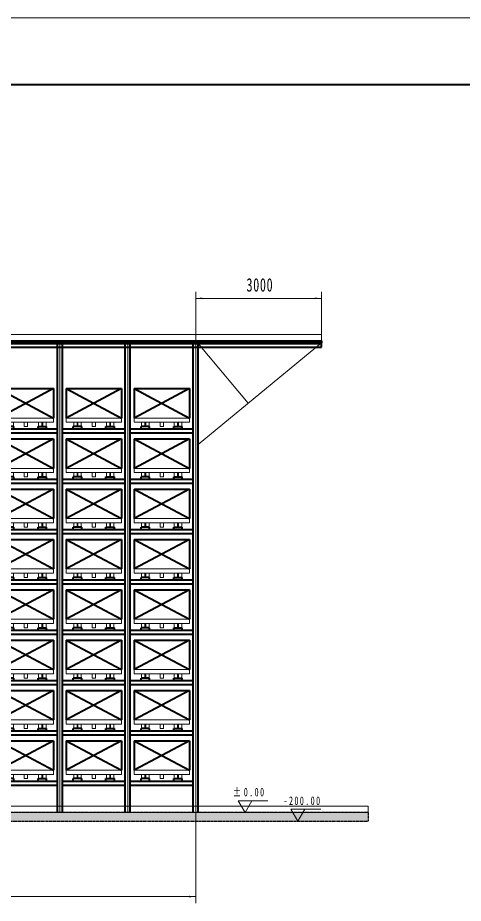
# Model space of a CAD drawing. Header units: millimetres. Extents: x -67280 to 67280, y -47520 to 47520.
# Drawn here: x 11785 to 22418, y 26402 to 47520 of the extents above; entities that cross this region are included whole.
import ezdxf
from ezdxf.enums import TextEntityAlignment as Align

# ---------------------------------------------------------------- set-up
doc = ezdxf.new("R2010")
doc.units = ezdxf.units.MM
doc.linetypes.add('双点画线', pattern=[22, 12, -2, 2, -2, 2, -2])
doc.linetypes.add('点画线', pattern=[18, 12, -2, 2, -2])
doc.layers.get('0').update_dxf_attribs({"lineweight": 35})
for name, color, linetype, lineweight in [('7', 30, '双点画线', 18), ('ACADCAXA细实线层', 3, 'Continuous', 18), ('ACAD细实线', 2, 'Continuous', 18), ('EB0', 7, 'Continuous', 35), ('中心线层', 1, '点画线', 18), ('剖面线层', 6, 'Continuous', 18), ('尺寸线层', 4, 'Continuous', 18), ('标注层AM_5', 3, 'Continuous', 25), ('粗实线层', 7, 'Continuous', 35), ('粗实线层AM_0', 7, 'Continuous', 50), ('细实线层', 3, 'Continuous', 18)]:
    doc.layers.add(name, color=color, linetype=linetype, lineweight=lineweight)
doc.styles.add('UserTxtStyle9', font='', dxfattribs={"width": 0.66})
doc.styles.add('标准', font='', dxfattribs={"width": 0.667})
doc.styles.get('UserTxtStyle9').set_extended_font_data('宋体')
doc.styles.get('标准').set_extended_font_data('宋体')
doc.dimstyles.new('标准', dxfattribs={"dimscale": 160, "dimtxt": 2, "dimasz": 1, "dimexe": 1, "dimexo": 0, "dimgap": 1, "dimtad": 1, "dimdec": 1, "dimdsep": 46, "dimtxsty": '标准', "dimblk": '_CAXARROW', "dimcen": 0, "dimdle": 2, "dimaunit": 1, "dimadec": 0, "dimazin": 2, "dimtfac": 0.707107, "dimtdec": 3, "dimtmove": 0, "dimatfit": 3, "dimfxl": 0, "dimfrac": 2, "dimtolj": 1, "dimarcsym": 0})

# ---------------------------------------------------------------- blocks, each defined once
blk = doc.blocks.new('*X2')
at = {"layer": '剖面线层', "linetype": 'Continuous', "lineweight": 18}
h = blk.add_hatch(dxfattribs=at)
h.set_pattern_fill('AR-CONC', color=256, style=0)
h.set_pattern_definition([(50, (0, 0), (182.18467, -15.9391), [19.05, -209.55]), (355, (0, 0), (-35.2428, 191.05664), [15.24, -167.64]), (100.451, (15.18, -1.33), (146.9425, 175.1167), [16.19, -178.09]), (46.1842, (0, 50.8), (271.07904, -42.0423), [28.575, -314.325]), (96.6356, (22.6, 47.3), (237.4042, 247.4256), [24.285, -267.135]), (351.184, (0, 50.8), (237.4046, 247.4251), [22.86, -251.46]), (21, (25.4, 38.1), (151.61488, -102.26552), [19.05, -209.55]), (326, (25.4, 38.1), (61.80203, 184.18797), [15.24, -167.64]), (71.4514, (38.03, 29.58), (213.4165, 81.92286), [16.19, -178.09]), (37.5, (0, 0), (3.088603, 84.55504), [0, -165.608, 0, -170.18, 0, -168.275]), (7.5, (0, 0), (66.81966, 100.18057), [0, -97.028, 0, -161.798, 0, -64.135]), (-32.5, (-56.64, 0), (135.590595, -5.728744), [0, -63.5, 0, -198.12, 0, -262.89]), (-42.5, (-82.04, 0), (148.12918, 25.4265), [0, -82.55, 0, -131.572, 0, -186.69])])
h.paths.add_polyline_path([(-66116, -100), (-66116, 11), (-66116, 100), (0, 100), (0, -100)], flags=0)
at = {"layer": '7', "linetype": '双点画线', "lineweight": 25}
for p, q in [((0, 100), (-66116, 100)), ((0, 100), (0, -100)), ((-66116, -100), (0, -100))]:
    blk.add_line(p, q, dxfattribs=at)
blk = doc.blocks.new('*X91')
at = {"layer": '尺寸线层', "linetype": 'Continuous', "lineweight": 18}
for points in [[(16032, 40827), (16192, 40807), (16192, 40847)], [(19032, 40827), (18872, 40807), (18872, 40847)]]:
    blk.add_hatch(color=0, dxfattribs=at).paths.add_polyline_path(points, flags=0)
at = {"layer": '尺寸线层', "color": 0}
for p, q in [((16032, 39764), (16032, 40987)), ((19032, 39764), (19032, 40987))]:
    blk.add_line(p, q, dxfattribs=at)
at = {"layer": '尺寸线层', "color": 0, "linetype": 'Continuous', "lineweight": 18}
blk.add_line((19032, 40827), (16032, 40827), dxfattribs=at)
at = {"layer": '尺寸线层', "color": 0, "insert": (17564, 41147), "char_height": 320, "width": 1238.9, "attachment_point": 5, "line_spacing_factor": 1.15057, "style": '标准'}
blk.add_mtext('\\T1.1;3000', dxfattribs=at)
blk = doc.blocks.new('_CAXARROW')
blk.add_hatch(color=0).paths.add_polyline_path([(0, 0), (-1, 0.125), (-1, -0.125)], flags=0)
blk = doc.blocks.new('*X92')
at = {"layer": '尺寸线层', "linetype": 'Continuous', "lineweight": 18}
for points in [[(-42288, 26562), (-42128, 26582), (-42128, 26542)], [(16032, 26562), (15872, 26582), (15872, 26542)]]:
    blk.add_hatch(color=0, dxfattribs=at).paths.add_polyline_path(points, flags=0)
at = {"layer": '尺寸线层', "color": 0}
for p, q in [((-42288, 28564), (-42288, 26402)), ((16032, 28561), (16032, 26402))]:
    blk.add_line(p, q, dxfattribs=at)
at = {"layer": '尺寸线层', "color": 0, "linetype": 'Continuous', "lineweight": 18}
blk.add_line((-42288, 26562), (16032, 26562), dxfattribs=at)
at = {"layer": '尺寸线层', "color": 0, "insert": (-14483, 26882), "char_height": 320, "width": 4210.93, "attachment_point": 5, "line_spacing_factor": 1.15057, "style": '标准'}
blk.add_mtext('\\T1.1;1620*36=58320', dxfattribs=at)
blk = doc.blocks.new('*X1050')
at = {"layer": 'ACADCAXA细实线层', "linetype": 'Continuous', "lineweight": 18}
for p, q in [((0, 100), (0, 200)), ((0, 200), (1320, 200)), ((0, 100), (1320, 100)), ((180, 0), (180, 100)), ((180, 0), (260, 0)), ((260, 0), (260, 100)), ((280, 0), (280, 100)), ((280, 0), (360, 0)), ((360, 0), (360, 100)), ((620, 0), (620, 100)), ((620, 0), (700, 0)), ((700, 0), (700, 100)), ((960, 0), (960, 100)), ((1040, 0), (960, 0)), ((1040, 0), (1040, 100)), ((1060, 0), (1060, 100)), ((1060, 0), (1140, 0)), ((1140, 0), (1140, 100)), ((1320, 100), (1320, 200))]:
    blk.add_line(p, q, dxfattribs=at)
at = {"layer": 'EB0'}
for p, q in [((0, 900), (1320, 900)), ((1320, 900), (0, 200)), ((0, 900), (1320, 200)), ((0, 900), (0, 200)), ((1320, 900), (1320, 200))]:
    blk.add_line(p, q, dxfattribs=at)
blk = doc.blocks.new('*X1051')
at = {"layer": 'EB0'}
for p, q in [((0, 100), (1500, 100)), ((1500, 0), (0, 0)), ((260, 100), (260, 160)), ((460, 160), (260, 160)), ((260, 100), (260, 160)), ((460, 160), (260, 160)), ((460, 100), (460, 160)), ((460, 100), (460, 160)), ((1040, 100), (1040, 160)), ((1040, 160), (1240, 160)), ((1040, 100), (1040, 160)), ((1040, 160), (1240, 160)), ((1240, 100), (1240, 160)), ((1240, 100), (1240, 160))]:
    blk.add_line(p, q, dxfattribs=at)
at = {"layer": '标注层AM_5'}
for p, q in [((0, 100), (1500, 100)), ((1500, 100), (0, 100)), ((0, 0), (1500, 0))]:
    blk.add_line(p, q, dxfattribs=at)
blk = doc.blocks.new('*X1052')
at = {"layer": 'ACADCAXA细实线层', "linetype": 'Continuous', "lineweight": 18}
for p, q in [((0, 100), (0, 200)), ((0, 200), (1320, 200)), ((0, 100), (1320, 100)), ((180, 0), (180, 100)), ((180, 0), (260, 0)), ((260, 0), (260, 100)), ((280, 0), (280, 100)), ((280, 0), (360, 0)), ((360, 0), (360, 100)), ((620, 0), (620, 100)), ((620, 0), (700, 0)), ((700, 0), (700, 100)), ((960, 0), (960, 100)), ((1040, 0), (960, 0)), ((1040, 0), (1040, 100)), ((1060, 0), (1060, 100)), ((1060, 0), (1140, 0)), ((1140, 0), (1140, 100)), ((1320, 100), (1320, 200))]:
    blk.add_line(p, q, dxfattribs=at)
at = {"layer": 'EB0'}
for p, q in [((0, 900), (1320, 900)), ((1320, 900), (0, 200)), ((0, 900), (1320, 200)), ((0, 900), (0, 200)), ((1320, 900), (1320, 200))]:
    blk.add_line(p, q, dxfattribs=at)
blk = doc.blocks.new('*X1053')
at = {"layer": 'EB0'}
for p, q in [((0, 100), (1500, 100)), ((1500, 0), (0, 0)), ((260, 100), (260, 160)), ((460, 160), (260, 160)), ((260, 100), (260, 160)), ((460, 160), (260, 160)), ((460, 100), (460, 160)), ((460, 100), (460, 160)), ((1040, 100), (1040, 160)), ((1040, 160), (1240, 160)), ((1040, 100), (1040, 160)), ((1040, 160), (1240, 160)), ((1240, 100), (1240, 160)), ((1240, 100), (1240, 160))]:
    blk.add_line(p, q, dxfattribs=at)
at = {"layer": '标注层AM_5'}
for p, q in [((0, 100), (1500, 100)), ((1500, 100), (0, 100)), ((0, 0), (1500, 0))]:
    blk.add_line(p, q, dxfattribs=at)
blk = doc.blocks.new('*X1054')
at = {"layer": 'ACADCAXA细实线层', "linetype": 'Continuous', "lineweight": 18}
for p, q in [((0, 100), (0, 200)), ((0, 200), (1320, 200)), ((0, 100), (1320, 100)), ((180, 0), (180, 100)), ((180, 0), (260, 0)), ((260, 0), (260, 100)), ((280, 0), (280, 100)), ((280, 0), (360, 0)), ((360, 0), (360, 100)), ((620, 0), (620, 100)), ((620, 0), (700, 0)), ((700, 0), (700, 100)), ((960, 0), (960, 100)), ((1040, 0), (960, 0)), ((1040, 0), (1040, 100)), ((1060, 0), (1060, 100)), ((1060, 0), (1140, 0)), ((1140, 0), (1140, 100)), ((1320, 100), (1320, 200))]:
    blk.add_line(p, q, dxfattribs=at)
at = {"layer": 'EB0'}
for p, q in [((0, 900), (1320, 900)), ((1320, 900), (0, 200)), ((0, 900), (1320, 200)), ((0, 900), (0, 200)), ((1320, 900), (1320, 200))]:
    blk.add_line(p, q, dxfattribs=at)
blk = doc.blocks.new('*X1055')
at = {"layer": 'EB0'}
for p, q in [((0, 100), (1500, 100)), ((1500, 0), (0, 0)), ((260, 100), (260, 160)), ((460, 160), (260, 160)), ((260, 100), (260, 160)), ((460, 160), (260, 160)), ((460, 100), (460, 160)), ((460, 100), (460, 160)), ((1040, 100), (1040, 160)), ((1040, 160), (1240, 160)), ((1040, 100), (1040, 160)), ((1040, 160), (1240, 160)), ((1240, 100), (1240, 160)), ((1240, 100), (1240, 160))]:
    blk.add_line(p, q, dxfattribs=at)
at = {"layer": '标注层AM_5'}
for p, q in [((0, 100), (1500, 100)), ((1500, 100), (0, 100)), ((0, 0), (1500, 0))]:
    blk.add_line(p, q, dxfattribs=at)
blk = doc.blocks.new('*X1056')
at = {"layer": 'ACADCAXA细实线层', "linetype": 'Continuous', "lineweight": 18}
for p, q in [((0, 100), (0, 200)), ((0, 200), (1320, 200)), ((0, 100), (1320, 100)), ((180, 0), (180, 100)), ((180, 0), (260, 0)), ((260, 0), (260, 100)), ((280, 0), (280, 100)), ((280, 0), (360, 0)), ((360, 0), (360, 100)), ((620, 0), (620, 100)), ((620, 0), (700, 0)), ((700, 0), (700, 100)), ((960, 0), (960, 100)), ((1040, 0), (960, 0)), ((1040, 0), (1040, 100)), ((1060, 0), (1060, 100)), ((1060, 0), (1140, 0)), ((1140, 0), (1140, 100)), ((1320, 100), (1320, 200))]:
    blk.add_line(p, q, dxfattribs=at)
at = {"layer": 'EB0'}
for p, q in [((0, 900), (1320, 900)), ((1320, 900), (0, 200)), ((0, 900), (1320, 200)), ((0, 900), (0, 200)), ((1320, 900), (1320, 200))]:
    blk.add_line(p, q, dxfattribs=at)
blk = doc.blocks.new('*X1057')
at = {"layer": 'EB0'}
for p, q in [((0, 100), (1500, 100)), ((1500, 0), (0, 0)), ((260, 100), (260, 160)), ((460, 160), (260, 160)), ((260, 100), (260, 160)), ((460, 160), (260, 160)), ((460, 100), (460, 160)), ((460, 100), (460, 160)), ((1040, 100), (1040, 160)), ((1040, 160), (1240, 160)), ((1040, 100), (1040, 160)), ((1040, 160), (1240, 160)), ((1240, 100), (1240, 160)), ((1240, 100), (1240, 160))]:
    blk.add_line(p, q, dxfattribs=at)
at = {"layer": '标注层AM_5'}
for p, q in [((0, 100), (1500, 100)), ((1500, 100), (0, 100)), ((0, 0), (1500, 0))]:
    blk.add_line(p, q, dxfattribs=at)
blk = doc.blocks.new('*X1058')
at = {"layer": 'ACADCAXA细实线层', "linetype": 'Continuous', "lineweight": 18}
for p, q in [((0, 100), (0, 200)), ((0, 200), (1320, 200)), ((0, 100), (1320, 100)), ((180, 0), (180, 100)), ((180, 0), (260, 0)), ((260, 0), (260, 100)), ((280, 0), (280, 100)), ((280, 0), (360, 0)), ((360, 0), (360, 100)), ((620, 0), (620, 100)), ((620, 0), (700, 0)), ((700, 0), (700, 100)), ((960, 0), (960, 100)), ((1040, 0), (960, 0)), ((1040, 0), (1040, 100)), ((1060, 0), (1060, 100)), ((1060, 0), (1140, 0)), ((1140, 0), (1140, 100)), ((1320, 100), (1320, 200))]:
    blk.add_line(p, q, dxfattribs=at)
at = {"layer": 'EB0'}
for p, q in [((0, 900), (1320, 900)), ((1320, 900), (0, 200)), ((0, 900), (1320, 200)), ((0, 900), (0, 200)), ((1320, 900), (1320, 200))]:
    blk.add_line(p, q, dxfattribs=at)
blk = doc.blocks.new('*X1059')
at = {"layer": 'EB0'}
for p, q in [((0, 100), (1500, 100)), ((1500, 0), (0, 0)), ((260, 100), (260, 160)), ((460, 160), (260, 160)), ((260, 100), (260, 160)), ((460, 160), (260, 160)), ((460, 100), (460, 160)), ((460, 100), (460, 160)), ((1040, 100), (1040, 160)), ((1040, 160), (1240, 160)), ((1040, 100), (1040, 160)), ((1040, 160), (1240, 160)), ((1240, 100), (1240, 160)), ((1240, 100), (1240, 160))]:
    blk.add_line(p, q, dxfattribs=at)
at = {"layer": '标注层AM_5'}
for p, q in [((0, 100), (1500, 100)), ((1500, 100), (0, 100)), ((0, 0), (1500, 0))]:
    blk.add_line(p, q, dxfattribs=at)
blk = doc.blocks.new('*X1060')
at = {"layer": 'ACADCAXA细实线层', "linetype": 'Continuous', "lineweight": 18}
for p, q in [((0, 100), (0, 200)), ((0, 200), (1320, 200)), ((0, 100), (1320, 100)), ((180, 0), (180, 100)), ((180, 0), (260, 0)), ((260, 0), (260, 100)), ((280, 0), (280, 100)), ((280, 0), (360, 0)), ((360, 0), (360, 100)), ((620, 0), (620, 100)), ((620, 0), (700, 0)), ((700, 0), (700, 100)), ((960, 0), (960, 100)), ((1040, 0), (960, 0)), ((1040, 0), (1040, 100)), ((1060, 0), (1060, 100)), ((1060, 0), (1140, 0)), ((1140, 0), (1140, 100)), ((1320, 100), (1320, 200))]:
    blk.add_line(p, q, dxfattribs=at)
at = {"layer": 'EB0'}
for p, q in [((0, 900), (1320, 900)), ((1320, 900), (0, 200)), ((0, 900), (1320, 200)), ((0, 900), (0, 200)), ((1320, 900), (1320, 200))]:
    blk.add_line(p, q, dxfattribs=at)
blk = doc.blocks.new('*X1061')
at = {"layer": 'EB0'}
for p, q in [((0, 100), (1500, 100)), ((1500, 0), (0, 0)), ((260, 100), (260, 160)), ((460, 160), (260, 160)), ((260, 100), (260, 160)), ((460, 160), (260, 160)), ((460, 100), (460, 160)), ((460, 100), (460, 160)), ((1040, 100), (1040, 160)), ((1040, 160), (1240, 160)), ((1040, 100), (1040, 160)), ((1040, 160), (1240, 160)), ((1240, 100), (1240, 160)), ((1240, 100), (1240, 160))]:
    blk.add_line(p, q, dxfattribs=at)
at = {"layer": '标注层AM_5'}
for p, q in [((0, 100), (1500, 100)), ((1500, 100), (0, 100)), ((0, 0), (1500, 0))]:
    blk.add_line(p, q, dxfattribs=at)
blk = doc.blocks.new('*X1062')
at = {"layer": 'ACADCAXA细实线层', "linetype": 'Continuous', "lineweight": 18}
for p, q in [((0, 100), (0, 200)), ((0, 200), (1320, 200)), ((0, 100), (1320, 100)), ((180, 0), (180, 100)), ((180, 0), (260, 0)), ((260, 0), (260, 100)), ((280, 0), (280, 100)), ((280, 0), (360, 0)), ((360, 0), (360, 100)), ((620, 0), (620, 100)), ((620, 0), (700, 0)), ((700, 0), (700, 100)), ((960, 0), (960, 100)), ((1040, 0), (960, 0)), ((1040, 0), (1040, 100)), ((1060, 0), (1060, 100)), ((1060, 0), (1140, 0)), ((1140, 0), (1140, 100)), ((1320, 100), (1320, 200))]:
    blk.add_line(p, q, dxfattribs=at)
at = {"layer": 'EB0'}
for p, q in [((0, 900), (1320, 900)), ((1320, 900), (0, 200)), ((0, 900), (1320, 200)), ((0, 900), (0, 200)), ((1320, 900), (1320, 200))]:
    blk.add_line(p, q, dxfattribs=at)
blk = doc.blocks.new('*X1063')
at = {"layer": 'EB0'}
for p, q in [((0, 100), (1500, 100)), ((1500, 0), (0, 0)), ((260, 100), (260, 160)), ((460, 160), (260, 160)), ((260, 100), (260, 160)), ((460, 160), (260, 160)), ((460, 100), (460, 160)), ((460, 100), (460, 160)), ((1040, 100), (1040, 160)), ((1040, 160), (1240, 160)), ((1040, 100), (1040, 160)), ((1040, 160), (1240, 160)), ((1240, 100), (1240, 160)), ((1240, 100), (1240, 160))]:
    blk.add_line(p, q, dxfattribs=at)
at = {"layer": '标注层AM_5'}
for p, q in [((0, 100), (1500, 100)), ((1500, 100), (0, 100)), ((0, 0), (1500, 0))]:
    blk.add_line(p, q, dxfattribs=at)
blk = doc.blocks.new('*X1064')
at = {"layer": 'ACADCAXA细实线层', "linetype": 'Continuous', "lineweight": 18}
for p, q in [((0, 100), (0, 200)), ((0, 200), (1320, 200)), ((0, 100), (1320, 100)), ((180, 0), (180, 100)), ((180, 0), (260, 0)), ((260, 0), (260, 100)), ((280, 0), (280, 100)), ((280, 0), (360, 0)), ((360, 0), (360, 100)), ((620, 0), (620, 100)), ((620, 0), (700, 0)), ((700, 0), (700, 100)), ((960, 0), (960, 100)), ((1040, 0), (960, 0)), ((1040, 0), (1040, 100)), ((1060, 0), (1060, 100)), ((1060, 0), (1140, 0)), ((1140, 0), (1140, 100)), ((1320, 100), (1320, 200))]:
    blk.add_line(p, q, dxfattribs=at)
at = {"layer": 'EB0'}
for p, q in [((0, 900), (1320, 900)), ((1320, 900), (0, 200)), ((0, 900), (1320, 200)), ((0, 900), (0, 200)), ((1320, 900), (1320, 200))]:
    blk.add_line(p, q, dxfattribs=at)
blk = doc.blocks.new('*X1065')
at = {"layer": 'EB0'}
for p, q in [((0, 100), (1500, 100)), ((1500, 0), (0, 0)), ((260, 100), (260, 160)), ((460, 160), (260, 160)), ((260, 100), (260, 160)), ((460, 160), (260, 160)), ((460, 100), (460, 160)), ((460, 100), (460, 160)), ((1040, 100), (1040, 160)), ((1040, 160), (1240, 160)), ((1040, 100), (1040, 160)), ((1040, 160), (1240, 160)), ((1240, 100), (1240, 160)), ((1240, 100), (1240, 160))]:
    blk.add_line(p, q, dxfattribs=at)
at = {"layer": '标注层AM_5'}
for p, q in [((0, 100), (1500, 100)), ((1500, 100), (0, 100)), ((0, 0), (1500, 0))]:
    blk.add_line(p, q, dxfattribs=at)
blk = doc.blocks.new('*X1049')
at = {"layer": 'EB0'}
for p, q in [((0, 0), (0, 11200)), ((120, 0), (120, 11200)), ((1620, 0), (1620, 11200)), ((1740, 0), (1740, 11200))]:
    blk.add_line(p, q, dxfattribs=at)
at = {"layer": '中心线层'}
for p, q in [((60, -3), (60, 11203)), ((1680, -3), (1680, 11203))]:
    blk.add_line(p, q, dxfattribs=at)
at = {"layer": 'EB0'}
for name, p in [('*X1064', (210, 9210)), ('*X1062', (210, 8010)), ('*X1060', (210, 6810)), ('*X1058', (210, 5610)), ('*X1056', (210, 4410)), ('*X1054', (210, 3210)), ('*X1052', (210, 2010)), ('*X1050', (210, 810))]:
    blk.add_blockref(name, p, dxfattribs=at)
at = {"layer": '粗实线层AM_0'}
for name, p in [('*X1065', (120, 9050)), ('*X1063', (120, 7850)), ('*X1061', (120, 6650)), ('*X1059', (120, 5450)), ('*X1057', (120, 4250)), ('*X1055', (120, 3050)), ('*X1053', (120, 1850)), ('*X1051', (120, 650))]:
    blk.add_blockref(name, p, dxfattribs=at)
blk = doc.blocks.new('*X1067')
at = {"layer": 'ACADCAXA细实线层', "linetype": 'Continuous', "lineweight": 18}
for p, q in [((0, 100), (0, 200)), ((0, 200), (1320, 200)), ((0, 100), (1320, 100)), ((180, 0), (180, 100)), ((180, 0), (260, 0)), ((260, 0), (260, 100)), ((280, 0), (280, 100)), ((280, 0), (360, 0)), ((360, 0), (360, 100)), ((620, 0), (620, 100)), ((620, 0), (700, 0)), ((700, 0), (700, 100)), ((960, 0), (960, 100)), ((1040, 0), (960, 0)), ((1040, 0), (1040, 100)), ((1060, 0), (1060, 100)), ((1060, 0), (1140, 0)), ((1140, 0), (1140, 100)), ((1320, 100), (1320, 200))]:
    blk.add_line(p, q, dxfattribs=at)
at = {"layer": 'EB0'}
for p, q in [((0, 900), (1320, 900)), ((1320, 900), (0, 200)), ((0, 900), (1320, 200)), ((0, 900), (0, 200)), ((1320, 900), (1320, 200))]:
    blk.add_line(p, q, dxfattribs=at)
blk = doc.blocks.new('*X1068')
at = {"layer": 'EB0'}
for p, q in [((0, 100), (1500, 100)), ((1500, 0), (0, 0)), ((260, 100), (260, 160)), ((460, 160), (260, 160)), ((260, 100), (260, 160)), ((460, 160), (260, 160)), ((460, 100), (460, 160)), ((460, 100), (460, 160)), ((1040, 100), (1040, 160)), ((1040, 160), (1240, 160)), ((1040, 100), (1040, 160)), ((1040, 160), (1240, 160)), ((1240, 100), (1240, 160)), ((1240, 100), (1240, 160))]:
    blk.add_line(p, q, dxfattribs=at)
at = {"layer": '标注层AM_5'}
for p, q in [((0, 100), (1500, 100)), ((1500, 100), (0, 100)), ((0, 0), (1500, 0))]:
    blk.add_line(p, q, dxfattribs=at)
blk = doc.blocks.new('*X1069')
at = {"layer": 'ACADCAXA细实线层', "linetype": 'Continuous', "lineweight": 18}
for p, q in [((0, 100), (0, 200)), ((0, 200), (1320, 200)), ((0, 100), (1320, 100)), ((180, 0), (180, 100)), ((180, 0), (260, 0)), ((260, 0), (260, 100)), ((280, 0), (280, 100)), ((280, 0), (360, 0)), ((360, 0), (360, 100)), ((620, 0), (620, 100)), ((620, 0), (700, 0)), ((700, 0), (700, 100)), ((960, 0), (960, 100)), ((1040, 0), (960, 0)), ((1040, 0), (1040, 100)), ((1060, 0), (1060, 100)), ((1060, 0), (1140, 0)), ((1140, 0), (1140, 100)), ((1320, 100), (1320, 200))]:
    blk.add_line(p, q, dxfattribs=at)
at = {"layer": 'EB0'}
for p, q in [((0, 900), (1320, 900)), ((1320, 900), (0, 200)), ((0, 900), (1320, 200)), ((0, 900), (0, 200)), ((1320, 900), (1320, 200))]:
    blk.add_line(p, q, dxfattribs=at)
blk = doc.blocks.new('*X1070')
at = {"layer": 'EB0'}
for p, q in [((0, 100), (1500, 100)), ((1500, 0), (0, 0)), ((260, 100), (260, 160)), ((460, 160), (260, 160)), ((260, 100), (260, 160)), ((460, 160), (260, 160)), ((460, 100), (460, 160)), ((460, 100), (460, 160)), ((1040, 100), (1040, 160)), ((1040, 160), (1240, 160)), ((1040, 100), (1040, 160)), ((1040, 160), (1240, 160)), ((1240, 100), (1240, 160)), ((1240, 100), (1240, 160))]:
    blk.add_line(p, q, dxfattribs=at)
at = {"layer": '标注层AM_5'}
for p, q in [((0, 100), (1500, 100)), ((1500, 100), (0, 100)), ((0, 0), (1500, 0))]:
    blk.add_line(p, q, dxfattribs=at)
blk = doc.blocks.new('*X1071')
at = {"layer": 'ACADCAXA细实线层', "linetype": 'Continuous', "lineweight": 18}
for p, q in [((0, 100), (0, 200)), ((0, 200), (1320, 200)), ((0, 100), (1320, 100)), ((180, 0), (180, 100)), ((180, 0), (260, 0)), ((260, 0), (260, 100)), ((280, 0), (280, 100)), ((280, 0), (360, 0)), ((360, 0), (360, 100)), ((620, 0), (620, 100)), ((620, 0), (700, 0)), ((700, 0), (700, 100)), ((960, 0), (960, 100)), ((1040, 0), (960, 0)), ((1040, 0), (1040, 100)), ((1060, 0), (1060, 100)), ((1060, 0), (1140, 0)), ((1140, 0), (1140, 100)), ((1320, 100), (1320, 200))]:
    blk.add_line(p, q, dxfattribs=at)
at = {"layer": 'EB0'}
for p, q in [((0, 900), (1320, 900)), ((1320, 900), (0, 200)), ((0, 900), (1320, 200)), ((0, 900), (0, 200)), ((1320, 900), (1320, 200))]:
    blk.add_line(p, q, dxfattribs=at)
blk = doc.blocks.new('*X1072')
at = {"layer": 'EB0'}
for p, q in [((0, 100), (1500, 100)), ((1500, 0), (0, 0)), ((260, 100), (260, 160)), ((460, 160), (260, 160)), ((260, 100), (260, 160)), ((460, 160), (260, 160)), ((460, 100), (460, 160)), ((460, 100), (460, 160)), ((1040, 100), (1040, 160)), ((1040, 160), (1240, 160)), ((1040, 100), (1040, 160)), ((1040, 160), (1240, 160)), ((1240, 100), (1240, 160)), ((1240, 100), (1240, 160))]:
    blk.add_line(p, q, dxfattribs=at)
at = {"layer": '标注层AM_5'}
for p, q in [((0, 100), (1500, 100)), ((1500, 100), (0, 100)), ((0, 0), (1500, 0))]:
    blk.add_line(p, q, dxfattribs=at)
blk = doc.blocks.new('*X1073')
at = {"layer": 'ACADCAXA细实线层', "linetype": 'Continuous', "lineweight": 18}
for p, q in [((0, 100), (0, 200)), ((0, 200), (1320, 200)), ((0, 100), (1320, 100)), ((180, 0), (180, 100)), ((180, 0), (260, 0)), ((260, 0), (260, 100)), ((280, 0), (280, 100)), ((280, 0), (360, 0)), ((360, 0), (360, 100)), ((620, 0), (620, 100)), ((620, 0), (700, 0)), ((700, 0), (700, 100)), ((960, 0), (960, 100)), ((1040, 0), (960, 0)), ((1040, 0), (1040, 100)), ((1060, 0), (1060, 100)), ((1060, 0), (1140, 0)), ((1140, 0), (1140, 100)), ((1320, 100), (1320, 200))]:
    blk.add_line(p, q, dxfattribs=at)
at = {"layer": 'EB0'}
for p, q in [((0, 900), (1320, 900)), ((1320, 900), (0, 200)), ((0, 900), (1320, 200)), ((0, 900), (0, 200)), ((1320, 900), (1320, 200))]:
    blk.add_line(p, q, dxfattribs=at)
blk = doc.blocks.new('*X1074')
at = {"layer": 'EB0'}
for p, q in [((0, 100), (1500, 100)), ((1500, 0), (0, 0)), ((260, 100), (260, 160)), ((460, 160), (260, 160)), ((260, 100), (260, 160)), ((460, 160), (260, 160)), ((460, 100), (460, 160)), ((460, 100), (460, 160)), ((1040, 100), (1040, 160)), ((1040, 160), (1240, 160)), ((1040, 100), (1040, 160)), ((1040, 160), (1240, 160)), ((1240, 100), (1240, 160)), ((1240, 100), (1240, 160))]:
    blk.add_line(p, q, dxfattribs=at)
at = {"layer": '标注层AM_5'}
for p, q in [((0, 100), (1500, 100)), ((1500, 100), (0, 100)), ((0, 0), (1500, 0))]:
    blk.add_line(p, q, dxfattribs=at)
blk = doc.blocks.new('*X1075')
at = {"layer": 'ACADCAXA细实线层', "linetype": 'Continuous', "lineweight": 18}
for p, q in [((0, 100), (0, 200)), ((0, 200), (1320, 200)), ((0, 100), (1320, 100)), ((180, 0), (180, 100)), ((180, 0), (260, 0)), ((260, 0), (260, 100)), ((280, 0), (280, 100)), ((280, 0), (360, 0)), ((360, 0), (360, 100)), ((620, 0), (620, 100)), ((620, 0), (700, 0)), ((700, 0), (700, 100)), ((960, 0), (960, 100)), ((1040, 0), (960, 0)), ((1040, 0), (1040, 100)), ((1060, 0), (1060, 100)), ((1060, 0), (1140, 0)), ((1140, 0), (1140, 100)), ((1320, 100), (1320, 200))]:
    blk.add_line(p, q, dxfattribs=at)
at = {"layer": 'EB0'}
for p, q in [((0, 900), (1320, 900)), ((1320, 900), (0, 200)), ((0, 900), (1320, 200)), ((0, 900), (0, 200)), ((1320, 900), (1320, 200))]:
    blk.add_line(p, q, dxfattribs=at)
blk = doc.blocks.new('*X1076')
at = {"layer": 'EB0'}
for p, q in [((0, 100), (1500, 100)), ((1500, 0), (0, 0)), ((260, 100), (260, 160)), ((460, 160), (260, 160)), ((260, 100), (260, 160)), ((460, 160), (260, 160)), ((460, 100), (460, 160)), ((460, 100), (460, 160)), ((1040, 100), (1040, 160)), ((1040, 160), (1240, 160)), ((1040, 100), (1040, 160)), ((1040, 160), (1240, 160)), ((1240, 100), (1240, 160)), ((1240, 100), (1240, 160))]:
    blk.add_line(p, q, dxfattribs=at)
at = {"layer": '标注层AM_5'}
for p, q in [((0, 100), (1500, 100)), ((1500, 100), (0, 100)), ((0, 0), (1500, 0))]:
    blk.add_line(p, q, dxfattribs=at)
blk = doc.blocks.new('*X1077')
at = {"layer": 'ACADCAXA细实线层', "linetype": 'Continuous', "lineweight": 18}
for p, q in [((0, 100), (0, 200)), ((0, 200), (1320, 200)), ((0, 100), (1320, 100)), ((180, 0), (180, 100)), ((180, 0), (260, 0)), ((260, 0), (260, 100)), ((280, 0), (280, 100)), ((280, 0), (360, 0)), ((360, 0), (360, 100)), ((620, 0), (620, 100)), ((620, 0), (700, 0)), ((700, 0), (700, 100)), ((960, 0), (960, 100)), ((1040, 0), (960, 0)), ((1040, 0), (1040, 100)), ((1060, 0), (1060, 100)), ((1060, 0), (1140, 0)), ((1140, 0), (1140, 100)), ((1320, 100), (1320, 200))]:
    blk.add_line(p, q, dxfattribs=at)
at = {"layer": 'EB0'}
for p, q in [((0, 900), (1320, 900)), ((1320, 900), (0, 200)), ((0, 900), (1320, 200)), ((0, 900), (0, 200)), ((1320, 900), (1320, 200))]:
    blk.add_line(p, q, dxfattribs=at)
blk = doc.blocks.new('*X1078')
at = {"layer": 'EB0'}
for p, q in [((0, 100), (1500, 100)), ((1500, 0), (0, 0)), ((260, 100), (260, 160)), ((460, 160), (260, 160)), ((260, 100), (260, 160)), ((460, 160), (260, 160)), ((460, 100), (460, 160)), ((460, 100), (460, 160)), ((1040, 100), (1040, 160)), ((1040, 160), (1240, 160)), ((1040, 100), (1040, 160)), ((1040, 160), (1240, 160)), ((1240, 100), (1240, 160)), ((1240, 100), (1240, 160))]:
    blk.add_line(p, q, dxfattribs=at)
at = {"layer": '标注层AM_5'}
for p, q in [((0, 100), (1500, 100)), ((1500, 100), (0, 100)), ((0, 0), (1500, 0))]:
    blk.add_line(p, q, dxfattribs=at)
blk = doc.blocks.new('*X1079')
at = {"layer": 'ACADCAXA细实线层', "linetype": 'Continuous', "lineweight": 18}
for p, q in [((0, 100), (0, 200)), ((0, 200), (1320, 200)), ((0, 100), (1320, 100)), ((180, 0), (180, 100)), ((180, 0), (260, 0)), ((260, 0), (260, 100)), ((280, 0), (280, 100)), ((280, 0), (360, 0)), ((360, 0), (360, 100)), ((620, 0), (620, 100)), ((620, 0), (700, 0)), ((700, 0), (700, 100)), ((960, 0), (960, 100)), ((1040, 0), (960, 0)), ((1040, 0), (1040, 100)), ((1060, 0), (1060, 100)), ((1060, 0), (1140, 0)), ((1140, 0), (1140, 100)), ((1320, 100), (1320, 200))]:
    blk.add_line(p, q, dxfattribs=at)
at = {"layer": 'EB0'}
for p, q in [((0, 900), (1320, 900)), ((1320, 900), (0, 200)), ((0, 900), (1320, 200)), ((0, 900), (0, 200)), ((1320, 900), (1320, 200))]:
    blk.add_line(p, q, dxfattribs=at)
blk = doc.blocks.new('*X1080')
at = {"layer": 'EB0'}
for p, q in [((0, 100), (1500, 100)), ((1500, 0), (0, 0)), ((260, 100), (260, 160)), ((460, 160), (260, 160)), ((260, 100), (260, 160)), ((460, 160), (260, 160)), ((460, 100), (460, 160)), ((460, 100), (460, 160)), ((1040, 100), (1040, 160)), ((1040, 160), (1240, 160)), ((1040, 100), (1040, 160)), ((1040, 160), (1240, 160)), ((1240, 100), (1240, 160)), ((1240, 100), (1240, 160))]:
    blk.add_line(p, q, dxfattribs=at)
at = {"layer": '标注层AM_5'}
for p, q in [((0, 100), (1500, 100)), ((1500, 100), (0, 100)), ((0, 0), (1500, 0))]:
    blk.add_line(p, q, dxfattribs=at)
blk = doc.blocks.new('*X1081')
at = {"layer": 'ACADCAXA细实线层', "linetype": 'Continuous', "lineweight": 18}
for p, q in [((0, 100), (0, 200)), ((0, 200), (1320, 200)), ((0, 100), (1320, 100)), ((180, 0), (180, 100)), ((180, 0), (260, 0)), ((260, 0), (260, 100)), ((280, 0), (280, 100)), ((280, 0), (360, 0)), ((360, 0), (360, 100)), ((620, 0), (620, 100)), ((620, 0), (700, 0)), ((700, 0), (700, 100)), ((960, 0), (960, 100)), ((1040, 0), (960, 0)), ((1040, 0), (1040, 100)), ((1060, 0), (1060, 100)), ((1060, 0), (1140, 0)), ((1140, 0), (1140, 100)), ((1320, 100), (1320, 200))]:
    blk.add_line(p, q, dxfattribs=at)
at = {"layer": 'EB0'}
for p, q in [((0, 900), (1320, 900)), ((1320, 900), (0, 200)), ((0, 900), (1320, 200)), ((0, 900), (0, 200)), ((1320, 900), (1320, 200))]:
    blk.add_line(p, q, dxfattribs=at)
blk = doc.blocks.new('*X1082')
at = {"layer": 'EB0'}
for p, q in [((0, 100), (1500, 100)), ((1500, 0), (0, 0)), ((260, 100), (260, 160)), ((460, 160), (260, 160)), ((260, 100), (260, 160)), ((460, 160), (260, 160)), ((460, 100), (460, 160)), ((460, 100), (460, 160)), ((1040, 100), (1040, 160)), ((1040, 160), (1240, 160)), ((1040, 100), (1040, 160)), ((1040, 160), (1240, 160)), ((1240, 100), (1240, 160)), ((1240, 100), (1240, 160))]:
    blk.add_line(p, q, dxfattribs=at)
at = {"layer": '标注层AM_5'}
for p, q in [((0, 100), (1500, 100)), ((1500, 100), (0, 100)), ((0, 0), (1500, 0))]:
    blk.add_line(p, q, dxfattribs=at)
blk = doc.blocks.new('*X1066')
at = {"layer": 'EB0'}
for p, q in [((0, 0), (0, 11200)), ((120, 0), (120, 11200)), ((1620, 0), (1620, 11200)), ((1740, 0), (1740, 11200))]:
    blk.add_line(p, q, dxfattribs=at)
at = {"layer": '中心线层'}
for p, q in [((60, -3), (60, 11203)), ((1680, -3), (1680, 11203))]:
    blk.add_line(p, q, dxfattribs=at)
at = {"layer": 'EB0'}
for name, p in [('*X1081', (210, 9210)), ('*X1079', (210, 8010)), ('*X1077', (210, 6810)), ('*X1075', (210, 5610)), ('*X1073', (210, 4410)), ('*X1071', (210, 3210)), ('*X1069', (210, 2010)), ('*X1067', (210, 810))]:
    blk.add_blockref(name, p, dxfattribs=at)
at = {"layer": '粗实线层AM_0'}
for name, p in [('*X1082', (120, 9050)), ('*X1080', (120, 7850)), ('*X1078', (120, 6650)), ('*X1076', (120, 5450)), ('*X1074', (120, 4250)), ('*X1072', (120, 3050)), ('*X1070', (120, 1850)), ('*X1068', (120, 650))]:
    blk.add_blockref(name, p, dxfattribs=at)
blk = doc.blocks.new('*X1084')
at = {"layer": 'ACADCAXA细实线层', "linetype": 'Continuous', "lineweight": 18}
for p, q in [((0, 100), (0, 200)), ((0, 200), (1320, 200)), ((0, 100), (1320, 100)), ((180, 0), (180, 100)), ((180, 0), (260, 0)), ((260, 0), (260, 100)), ((280, 0), (280, 100)), ((280, 0), (360, 0)), ((360, 0), (360, 100)), ((620, 0), (620, 100)), ((620, 0), (700, 0)), ((700, 0), (700, 100)), ((960, 0), (960, 100)), ((1040, 0), (960, 0)), ((1040, 0), (1040, 100)), ((1060, 0), (1060, 100)), ((1060, 0), (1140, 0)), ((1140, 0), (1140, 100)), ((1320, 100), (1320, 200))]:
    blk.add_line(p, q, dxfattribs=at)
at = {"layer": 'EB0'}
for p, q in [((0, 900), (1320, 900)), ((1320, 900), (0, 200)), ((0, 900), (1320, 200)), ((0, 900), (0, 200)), ((1320, 900), (1320, 200))]:
    blk.add_line(p, q, dxfattribs=at)
blk = doc.blocks.new('*X1085')
at = {"layer": 'EB0'}
for p, q in [((0, 100), (1500, 100)), ((1500, 0), (0, 0)), ((260, 100), (260, 160)), ((460, 160), (260, 160)), ((260, 100), (260, 160)), ((460, 160), (260, 160)), ((460, 100), (460, 160)), ((460, 100), (460, 160)), ((1040, 100), (1040, 160)), ((1040, 160), (1240, 160)), ((1040, 100), (1040, 160)), ((1040, 160), (1240, 160)), ((1240, 100), (1240, 160)), ((1240, 100), (1240, 160))]:
    blk.add_line(p, q, dxfattribs=at)
at = {"layer": '标注层AM_5'}
for p, q in [((0, 100), (1500, 100)), ((1500, 100), (0, 100)), ((0, 0), (1500, 0))]:
    blk.add_line(p, q, dxfattribs=at)
blk = doc.blocks.new('*X1086')
at = {"layer": 'ACADCAXA细实线层', "linetype": 'Continuous', "lineweight": 18}
for p, q in [((0, 100), (0, 200)), ((0, 200), (1320, 200)), ((0, 100), (1320, 100)), ((180, 0), (180, 100)), ((180, 0), (260, 0)), ((260, 0), (260, 100)), ((280, 0), (280, 100)), ((280, 0), (360, 0)), ((360, 0), (360, 100)), ((620, 0), (620, 100)), ((620, 0), (700, 0)), ((700, 0), (700, 100)), ((960, 0), (960, 100)), ((1040, 0), (960, 0)), ((1040, 0), (1040, 100)), ((1060, 0), (1060, 100)), ((1060, 0), (1140, 0)), ((1140, 0), (1140, 100)), ((1320, 100), (1320, 200))]:
    blk.add_line(p, q, dxfattribs=at)
at = {"layer": 'EB0'}
for p, q in [((0, 900), (1320, 900)), ((1320, 900), (0, 200)), ((0, 900), (1320, 200)), ((0, 900), (0, 200)), ((1320, 900), (1320, 200))]:
    blk.add_line(p, q, dxfattribs=at)
blk = doc.blocks.new('*X1087')
at = {"layer": 'EB0'}
for p, q in [((0, 100), (1500, 100)), ((1500, 0), (0, 0)), ((260, 100), (260, 160)), ((460, 160), (260, 160)), ((260, 100), (260, 160)), ((460, 160), (260, 160)), ((460, 100), (460, 160)), ((460, 100), (460, 160)), ((1040, 100), (1040, 160)), ((1040, 160), (1240, 160)), ((1040, 100), (1040, 160)), ((1040, 160), (1240, 160)), ((1240, 100), (1240, 160)), ((1240, 100), (1240, 160))]:
    blk.add_line(p, q, dxfattribs=at)
at = {"layer": '标注层AM_5'}
for p, q in [((0, 100), (1500, 100)), ((1500, 100), (0, 100)), ((0, 0), (1500, 0))]:
    blk.add_line(p, q, dxfattribs=at)
blk = doc.blocks.new('*X1088')
at = {"layer": 'ACADCAXA细实线层', "linetype": 'Continuous', "lineweight": 18}
for p, q in [((0, 100), (0, 200)), ((0, 200), (1320, 200)), ((0, 100), (1320, 100)), ((180, 0), (180, 100)), ((180, 0), (260, 0)), ((260, 0), (260, 100)), ((280, 0), (280, 100)), ((280, 0), (360, 0)), ((360, 0), (360, 100)), ((620, 0), (620, 100)), ((620, 0), (700, 0)), ((700, 0), (700, 100)), ((960, 0), (960, 100)), ((1040, 0), (960, 0)), ((1040, 0), (1040, 100)), ((1060, 0), (1060, 100)), ((1060, 0), (1140, 0)), ((1140, 0), (1140, 100)), ((1320, 100), (1320, 200))]:
    blk.add_line(p, q, dxfattribs=at)
at = {"layer": 'EB0'}
for p, q in [((0, 900), (1320, 900)), ((1320, 900), (0, 200)), ((0, 900), (1320, 200)), ((0, 900), (0, 200)), ((1320, 900), (1320, 200))]:
    blk.add_line(p, q, dxfattribs=at)
blk = doc.blocks.new('*X1089')
at = {"layer": 'EB0'}
for p, q in [((0, 100), (1500, 100)), ((1500, 0), (0, 0)), ((260, 100), (260, 160)), ((460, 160), (260, 160)), ((260, 100), (260, 160)), ((460, 160), (260, 160)), ((460, 100), (460, 160)), ((460, 100), (460, 160)), ((1040, 100), (1040, 160)), ((1040, 160), (1240, 160)), ((1040, 100), (1040, 160)), ((1040, 160), (1240, 160)), ((1240, 100), (1240, 160)), ((1240, 100), (1240, 160))]:
    blk.add_line(p, q, dxfattribs=at)
at = {"layer": '标注层AM_5'}
for p, q in [((0, 100), (1500, 100)), ((1500, 100), (0, 100)), ((0, 0), (1500, 0))]:
    blk.add_line(p, q, dxfattribs=at)
blk = doc.blocks.new('*X1090')
at = {"layer": 'ACADCAXA细实线层', "linetype": 'Continuous', "lineweight": 18}
for p, q in [((0, 100), (0, 200)), ((0, 200), (1320, 200)), ((0, 100), (1320, 100)), ((180, 0), (180, 100)), ((180, 0), (260, 0)), ((260, 0), (260, 100)), ((280, 0), (280, 100)), ((280, 0), (360, 0)), ((360, 0), (360, 100)), ((620, 0), (620, 100)), ((620, 0), (700, 0)), ((700, 0), (700, 100)), ((960, 0), (960, 100)), ((1040, 0), (960, 0)), ((1040, 0), (1040, 100)), ((1060, 0), (1060, 100)), ((1060, 0), (1140, 0)), ((1140, 0), (1140, 100)), ((1320, 100), (1320, 200))]:
    blk.add_line(p, q, dxfattribs=at)
at = {"layer": 'EB0'}
for p, q in [((0, 900), (1320, 900)), ((1320, 900), (0, 200)), ((0, 900), (1320, 200)), ((0, 900), (0, 200)), ((1320, 900), (1320, 200))]:
    blk.add_line(p, q, dxfattribs=at)
blk = doc.blocks.new('*X1091')
at = {"layer": 'EB0'}
for p, q in [((0, 100), (1500, 100)), ((1500, 0), (0, 0)), ((260, 100), (260, 160)), ((460, 160), (260, 160)), ((260, 100), (260, 160)), ((460, 160), (260, 160)), ((460, 100), (460, 160)), ((460, 100), (460, 160)), ((1040, 100), (1040, 160)), ((1040, 160), (1240, 160)), ((1040, 100), (1040, 160)), ((1040, 160), (1240, 160)), ((1240, 100), (1240, 160)), ((1240, 100), (1240, 160))]:
    blk.add_line(p, q, dxfattribs=at)
at = {"layer": '标注层AM_5'}
for p, q in [((0, 100), (1500, 100)), ((1500, 100), (0, 100)), ((0, 0), (1500, 0))]:
    blk.add_line(p, q, dxfattribs=at)
blk = doc.blocks.new('*X1092')
at = {"layer": 'ACADCAXA细实线层', "linetype": 'Continuous', "lineweight": 18}
for p, q in [((0, 100), (0, 200)), ((0, 200), (1320, 200)), ((0, 100), (1320, 100)), ((180, 0), (180, 100)), ((180, 0), (260, 0)), ((260, 0), (260, 100)), ((280, 0), (280, 100)), ((280, 0), (360, 0)), ((360, 0), (360, 100)), ((620, 0), (620, 100)), ((620, 0), (700, 0)), ((700, 0), (700, 100)), ((960, 0), (960, 100)), ((1040, 0), (960, 0)), ((1040, 0), (1040, 100)), ((1060, 0), (1060, 100)), ((1060, 0), (1140, 0)), ((1140, 0), (1140, 100)), ((1320, 100), (1320, 200))]:
    blk.add_line(p, q, dxfattribs=at)
at = {"layer": 'EB0'}
for p, q in [((0, 900), (1320, 900)), ((1320, 900), (0, 200)), ((0, 900), (1320, 200)), ((0, 900), (0, 200)), ((1320, 900), (1320, 200))]:
    blk.add_line(p, q, dxfattribs=at)
blk = doc.blocks.new('*X1093')
at = {"layer": 'EB0'}
for p, q in [((0, 100), (1500, 100)), ((1500, 0), (0, 0)), ((260, 100), (260, 160)), ((460, 160), (260, 160)), ((260, 100), (260, 160)), ((460, 160), (260, 160)), ((460, 100), (460, 160)), ((460, 100), (460, 160)), ((1040, 100), (1040, 160)), ((1040, 160), (1240, 160)), ((1040, 100), (1040, 160)), ((1040, 160), (1240, 160)), ((1240, 100), (1240, 160)), ((1240, 100), (1240, 160))]:
    blk.add_line(p, q, dxfattribs=at)
at = {"layer": '标注层AM_5'}
for p, q in [((0, 100), (1500, 100)), ((1500, 100), (0, 100)), ((0, 0), (1500, 0))]:
    blk.add_line(p, q, dxfattribs=at)
blk = doc.blocks.new('*X1094')
at = {"layer": 'ACADCAXA细实线层', "linetype": 'Continuous', "lineweight": 18}
for p, q in [((0, 100), (0, 200)), ((0, 200), (1320, 200)), ((0, 100), (1320, 100)), ((180, 0), (180, 100)), ((180, 0), (260, 0)), ((260, 0), (260, 100)), ((280, 0), (280, 100)), ((280, 0), (360, 0)), ((360, 0), (360, 100)), ((620, 0), (620, 100)), ((620, 0), (700, 0)), ((700, 0), (700, 100)), ((960, 0), (960, 100)), ((1040, 0), (960, 0)), ((1040, 0), (1040, 100)), ((1060, 0), (1060, 100)), ((1060, 0), (1140, 0)), ((1140, 0), (1140, 100)), ((1320, 100), (1320, 200))]:
    blk.add_line(p, q, dxfattribs=at)
at = {"layer": 'EB0'}
for p, q in [((0, 900), (1320, 900)), ((1320, 900), (0, 200)), ((0, 900), (1320, 200)), ((0, 900), (0, 200)), ((1320, 900), (1320, 200))]:
    blk.add_line(p, q, dxfattribs=at)
blk = doc.blocks.new('*X1095')
at = {"layer": 'EB0'}
for p, q in [((0, 100), (1500, 100)), ((1500, 0), (0, 0)), ((260, 100), (260, 160)), ((460, 160), (260, 160)), ((260, 100), (260, 160)), ((460, 160), (260, 160)), ((460, 100), (460, 160)), ((460, 100), (460, 160)), ((1040, 100), (1040, 160)), ((1040, 160), (1240, 160)), ((1040, 100), (1040, 160)), ((1040, 160), (1240, 160)), ((1240, 100), (1240, 160)), ((1240, 100), (1240, 160))]:
    blk.add_line(p, q, dxfattribs=at)
at = {"layer": '标注层AM_5'}
for p, q in [((0, 100), (1500, 100)), ((1500, 100), (0, 100)), ((0, 0), (1500, 0))]:
    blk.add_line(p, q, dxfattribs=at)
blk = doc.blocks.new('*X1096')
at = {"layer": 'ACADCAXA细实线层', "linetype": 'Continuous', "lineweight": 18}
for p, q in [((0, 100), (0, 200)), ((0, 200), (1320, 200)), ((0, 100), (1320, 100)), ((180, 0), (180, 100)), ((180, 0), (260, 0)), ((260, 0), (260, 100)), ((280, 0), (280, 100)), ((280, 0), (360, 0)), ((360, 0), (360, 100)), ((620, 0), (620, 100)), ((620, 0), (700, 0)), ((700, 0), (700, 100)), ((960, 0), (960, 100)), ((1040, 0), (960, 0)), ((1040, 0), (1040, 100)), ((1060, 0), (1060, 100)), ((1060, 0), (1140, 0)), ((1140, 0), (1140, 100)), ((1320, 100), (1320, 200))]:
    blk.add_line(p, q, dxfattribs=at)
at = {"layer": 'EB0'}
for p, q in [((0, 900), (1320, 900)), ((1320, 900), (0, 200)), ((0, 900), (1320, 200)), ((0, 900), (0, 200)), ((1320, 900), (1320, 200))]:
    blk.add_line(p, q, dxfattribs=at)
blk = doc.blocks.new('*X1097')
at = {"layer": 'EB0'}
for p, q in [((0, 100), (1500, 100)), ((1500, 0), (0, 0)), ((260, 100), (260, 160)), ((460, 160), (260, 160)), ((260, 100), (260, 160)), ((460, 160), (260, 160)), ((460, 100), (460, 160)), ((460, 100), (460, 160)), ((1040, 100), (1040, 160)), ((1040, 160), (1240, 160)), ((1040, 100), (1040, 160)), ((1040, 160), (1240, 160)), ((1240, 100), (1240, 160)), ((1240, 100), (1240, 160))]:
    blk.add_line(p, q, dxfattribs=at)
at = {"layer": '标注层AM_5'}
for p, q in [((0, 100), (1500, 100)), ((1500, 100), (0, 100)), ((0, 0), (1500, 0))]:
    blk.add_line(p, q, dxfattribs=at)
blk = doc.blocks.new('*X1098')
at = {"layer": 'ACADCAXA细实线层', "linetype": 'Continuous', "lineweight": 18}
for p, q in [((0, 100), (0, 200)), ((0, 200), (1320, 200)), ((0, 100), (1320, 100)), ((180, 0), (180, 100)), ((180, 0), (260, 0)), ((260, 0), (260, 100)), ((280, 0), (280, 100)), ((280, 0), (360, 0)), ((360, 0), (360, 100)), ((620, 0), (620, 100)), ((620, 0), (700, 0)), ((700, 0), (700, 100)), ((960, 0), (960, 100)), ((1040, 0), (960, 0)), ((1040, 0), (1040, 100)), ((1060, 0), (1060, 100)), ((1060, 0), (1140, 0)), ((1140, 0), (1140, 100)), ((1320, 100), (1320, 200))]:
    blk.add_line(p, q, dxfattribs=at)
at = {"layer": 'EB0'}
for p, q in [((0, 900), (1320, 900)), ((1320, 900), (0, 200)), ((0, 900), (1320, 200)), ((0, 900), (0, 200)), ((1320, 900), (1320, 200))]:
    blk.add_line(p, q, dxfattribs=at)
blk = doc.blocks.new('*X1099')
at = {"layer": 'EB0'}
for p, q in [((0, 100), (1500, 100)), ((1500, 0), (0, 0)), ((260, 100), (260, 160)), ((460, 160), (260, 160)), ((260, 100), (260, 160)), ((460, 160), (260, 160)), ((460, 100), (460, 160)), ((460, 100), (460, 160)), ((1040, 100), (1040, 160)), ((1040, 160), (1240, 160)), ((1040, 100), (1040, 160)), ((1040, 160), (1240, 160)), ((1240, 100), (1240, 160)), ((1240, 100), (1240, 160))]:
    blk.add_line(p, q, dxfattribs=at)
at = {"layer": '标注层AM_5'}
for p, q in [((0, 100), (1500, 100)), ((1500, 100), (0, 100)), ((0, 0), (1500, 0))]:
    blk.add_line(p, q, dxfattribs=at)
blk = doc.blocks.new('*X1083')
at = {"layer": 'EB0'}
for p, q in [((0, 0), (0, 11200)), ((120, 0), (120, 11200)), ((1620, 0), (1620, 11200)), ((1740, 0), (1740, 11200))]:
    blk.add_line(p, q, dxfattribs=at)
at = {"layer": '中心线层'}
for p, q in [((60, -3), (60, 11203)), ((1680, -3), (1680, 11203))]:
    blk.add_line(p, q, dxfattribs=at)
at = {"layer": 'EB0'}
for name, p in [('*X1098', (210, 9210)), ('*X1096', (210, 8010)), ('*X1094', (210, 6810)), ('*X1092', (210, 5610)), ('*X1090', (210, 4410)), ('*X1088', (210, 3210)), ('*X1086', (210, 2010)), ('*X1084', (210, 810))]:
    blk.add_blockref(name, p, dxfattribs=at)
at = {"layer": '粗实线层AM_0'}
for name, p in [('*X1099', (120, 9050)), ('*X1097', (120, 7850)), ('*X1095', (120, 6650)), ('*X1093', (120, 5450)), ('*X1091', (120, 4250)), ('*X1089', (120, 3050)), ('*X1087', (120, 1850)), ('*X1085', (120, 650))]:
    blk.add_blockref(name, p, dxfattribs=at)
blk = doc.blocks.new('*X1308')
at = {"layer": '尺寸线层'}
for p, q in [((-5, 78), (66111, 78)), ((66111, 78), (66111, -77)), ((-5, -77), (66111, -77))]:
    blk.add_line(p, q, dxfattribs=at)
blk = doc.blocks.new('*X1373')
at = {"layer": '粗实线层'}
blk.add_line((410.5, 287), (-395.5, 287), dxfattribs=at)
at = {"layer": '细实线层'}
blk.add_line((420.5, 297), (-420.5, 297), dxfattribs=at)
at = {"layer": '尺寸线层', "linetype": 'Continuous', "style": '标准', "width": 0.667}
blk.add_attdef('图纸编号', text='', height=5.19, rotation=180, dxfattribs=at).set_placement((-370.5, 282), align=Align.MIDDLE_CENTER)
blk = doc.blocks.new('*X1550')
at = {"layer": '尺寸线层', "linetype": 'Continuous', "lineweight": 18}
for p, q in [((-164, 284), (546, 284)), ((0, 0), (-164, 284)), ((0, 0), (164, 284))]:
    blk.add_line(p, q, dxfattribs=at)
at = {"layer": '尺寸线层', "linetype": 'Continuous', "lineweight": 18, "insert": (565, 482), "char_height": 204.38, "width": 1288.25, "attachment_point": 6, "line_spacing_factor": 1.15057, "style": 'UserTxtStyle9'}
blk.add_mtext('\\T1.3425;-200.00', dxfattribs=at)
blk = doc.blocks.new('*X1596')
at = {"layer": '尺寸线层', "linetype": 'Continuous', "lineweight": 18}
for p, q in [((-164, 284), (546, 284)), ((0, 0), (-164, 284)), ((0, 0), (164, 284))]:
    blk.add_line(p, q, dxfattribs=at)
at = {"layer": '尺寸线层', "linetype": 'Continuous', "lineweight": 18, "insert": (486, 488), "char_height": 204.38, "width": 1045.81, "attachment_point": 6, "line_spacing_factor": 1.15057, "style": 'UserTxtStyle9'}
blk.add_mtext('\\T1.3425;%%P0.00', dxfattribs=at)

msp = doc.modelspace()

# ---------------------------------------------------------------- linework, layer by layer
at = {"layer": 'EB0'}
for p, q in [((-46637.969, 39814.126), (19032.031, 39814.126)), ((-46637.969, 39764.126), (19032.031, 39764.126)), ((-46637.969, 39754.126), (19032.031, 39754.126)), ((19032.031, 39814.126), (19032.031, 39764.126)), ((19032.031, 39664.126), (19032.031, 39764.126)), ((-46637.969, 39664.126), (19032.031, 39664.126))]:
    msp.add_line(p, q, dxfattribs=at)
at = {"layer": '尺寸线层'}
for p, q in [((19032.031, 39764.126), (19032.031, 40164.126)), ((-49633.343, 39964.126), (19032.031, 39964.126)), ((19032.031, 39764.126), (16092.031, 37344.472)), ((16092.031, 39754.126), (17284.868, 38326.19)), ((20150.657, 28677.076), (20150.657, 28564.126))]:
    msp.add_line(p, q, dxfattribs=at)

# ---------------------------------------------------------------- block references
at = {"layer": 'ACAD细实线'}
for name, p in [('*X1596', (17211.259, 28564.126)), ('*X2', (20150.657, 28464.126))]:
    msp.add_blockref(name, p, dxfattribs=at)
at = {"layer": '尺寸线层'}
for name, p in [('*X1049', (11112.031, 28564.126)), ('*X1066', (12732.031, 28564.126)), ('*X1083', (14352.031, 28564.126)), ('*X1550', (18469.569, 28364.126)), ('*X1308', (-45960.324, 28641.626))]:
    msp.add_blockref(name, p, dxfattribs=at)
at = {"layer": '粗实线层', "xscale": 160, "yscale": 160, "zscale": 160}
msp.add_blockref('*X1373', (0, 0), dxfattribs=at)

# ---------------------------------------------------------------- dimensions: what is measured, and where the dimension line sits
at = {"layer": '尺寸线层'}
for base, p1, p2, override, picture, middle in [((16032.031, 40826.524), (19032.031, 39764.126), (16032.031, 39764.126), {"dimsah": 1, "dimtfill": 1, "dimtzin": 8}, '*X91', (17564.442, 40826.524)), ((16032.031, 26562.137), (-42287.969, 28564.126), (16032.031, 28561.126), {"dimpost": '1620*36=<>', "dimsah": 1, "dimtfill": 1, "dimtzin": 8}, '*X92', (-14482.802, 26562.137))]:
    dim = msp.add_linear_dim(base=base, p1=p1, p2=p2, dimstyle='标准', override=override, dxfattribs=at)
    dim.commit()
    dim.dimension.update_dxf_attribs({"geometry": picture, "text_midpoint": middle, "dimtype": 160})

doc.saveas('drawing.dxf')
